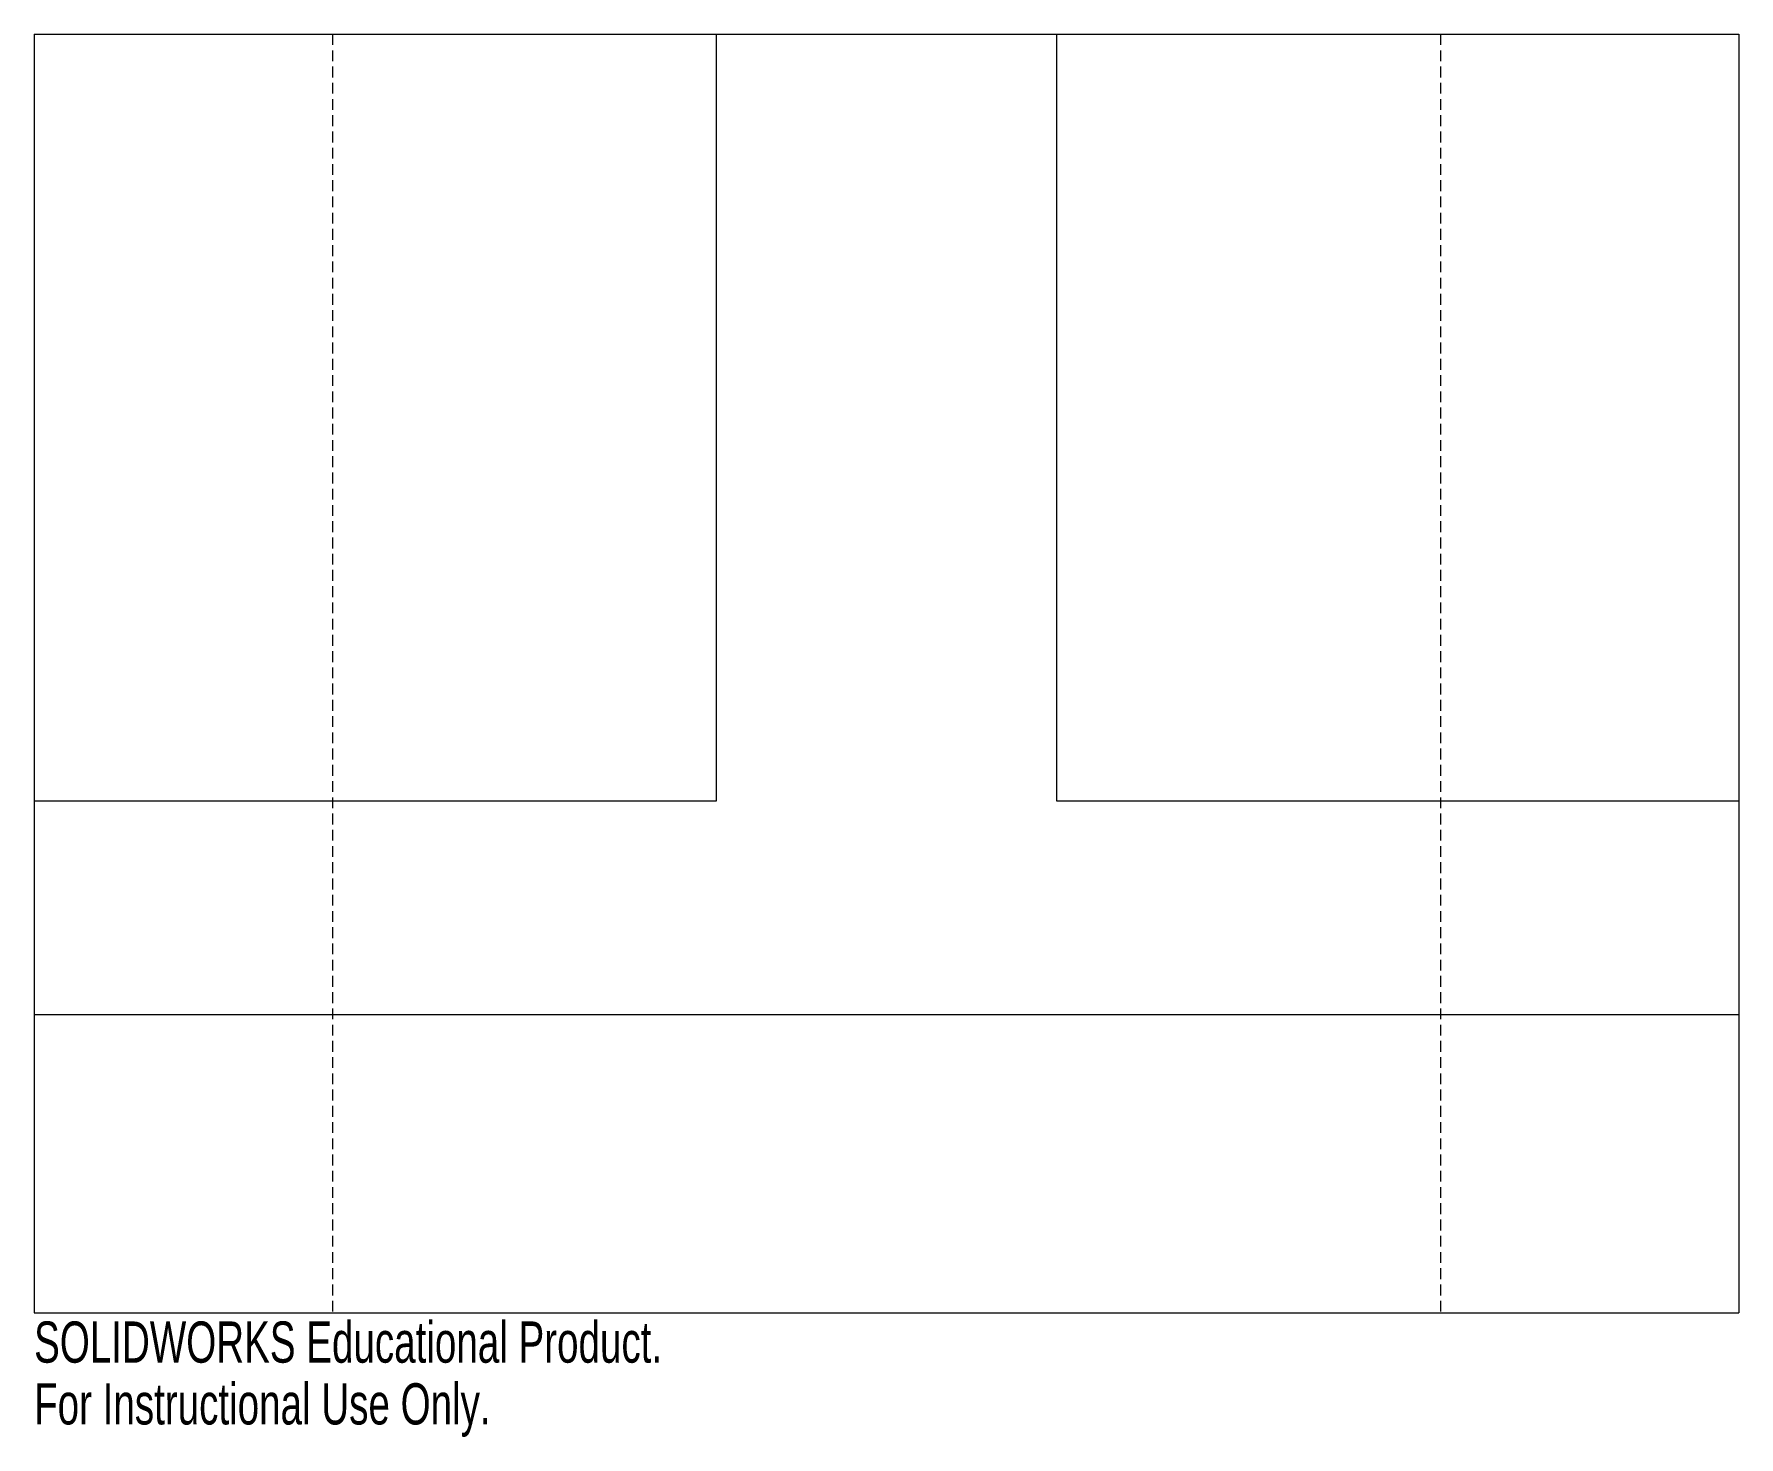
# Paper-space layout '_Right' of a CAD drawing. Header units: millimetres. Extents: x 0 to 200, y -15 to 150.
import ezdxf

# ---------------------------------------------------------------- set-up
doc = ezdxf.new("R2010")
doc.units = ezdxf.units.MM
doc.linetypes.add('HIDDEN', pattern=[1.905, 1.27, -0.635])
doc.styles.add('SLDTEXTSTYLE0', font='TXT', dxfattribs={"width": 0.7})

psp = doc.layouts.new('_Right')

# ---------------------------------------------------------------- linework, layer by layer
at = {"color": 7, "linetype": 'Continuous', "lineweight": 15}
for p, q in [((0, 150), (200, 150)), ((0, 150), (0, 0)), ((80, 150), (80, 60)), ((120, 60), (120, 150)), ((200, 150), (200, 0)), ((80, 60), (0, 60)), ((200, 60), (120, 60)), ((0, 35), (200, 35)), ((0, 0), (200, 0))]:
    psp.add_line(p, q, dxfattribs=at)
at = {"color": 7, "linetype": 'HIDDEN', "lineweight": 0}
for p, q in [((35, 150), (35, 0)), ((165, 150), (165, 0))]:
    psp.add_line(p, q, dxfattribs=at)

# ---------------------------------------------------------------- texts
at = {"color": 7, "linetype": 'Continuous', "char_height": 4.8336, "attachment_point": 1, "style": 'SLDTEXTSTYLE0'}
for s, insert in [('SOLIDWORKS Educational Product.', (0, -1.02)), ('For Instructional Use Only.', (0, -8.27))]:
    psp.add_mtext(s, dxfattribs=dict(at, insert=insert))

doc.saveas('drawing.dxf')
